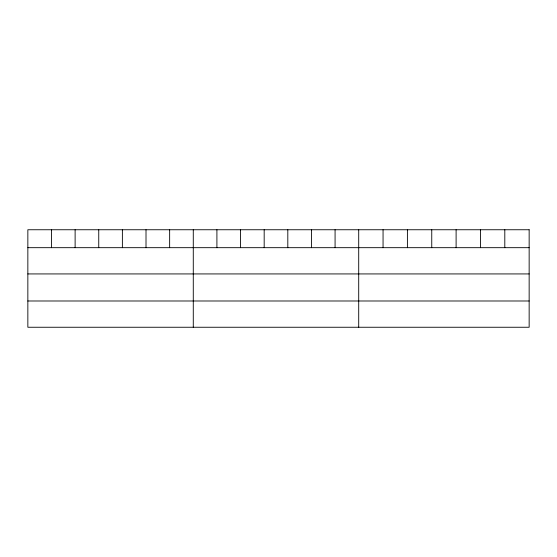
<?xml version="1.0" encoding="UTF-8"?>
<svg xmlns="http://www.w3.org/2000/svg" width="557" height="557" viewBox="0 0 557 557"><rect width="100%" height="100%" fill="white"/><g stroke="black" fill="none" stroke-linecap="round" stroke-linejoin="round"><path stroke-width="0.84" d="M27.85 247.677L529.15 247.677M27.85 273.933L529.15 273.933M27.85 300.989L529.15 300.989M504.802 229.749L504.802 247.677M480.454 229.749L480.454 247.677M456.106 229.749L456.106 247.677M431.752 229.749L431.752 247.677M407.404 229.749L407.404 247.677M383.056 229.749L383.056 247.677M358.708 229.749L358.708 327.251M335.077 229.749L335.077 247.677M311.44 229.749L311.44 247.677M287.809 229.749L287.809 247.677M264.178 229.749L264.178 247.677M240.547 229.749L240.547 247.677M216.91 229.749L216.91 247.677M193.279 229.749L193.279 327.251M169.648 229.749L169.648 247.677M146.011 229.749L146.011 247.677M122.38 229.749L122.38 247.677M98.749 229.749L98.749 247.677M75.118 229.749L75.118 247.677M51.481 229.749L51.481 247.677M529.15 229.749L27.85 229.749L27.85 327.251L529.15 327.251L529.15 229.749"/></g></svg>
